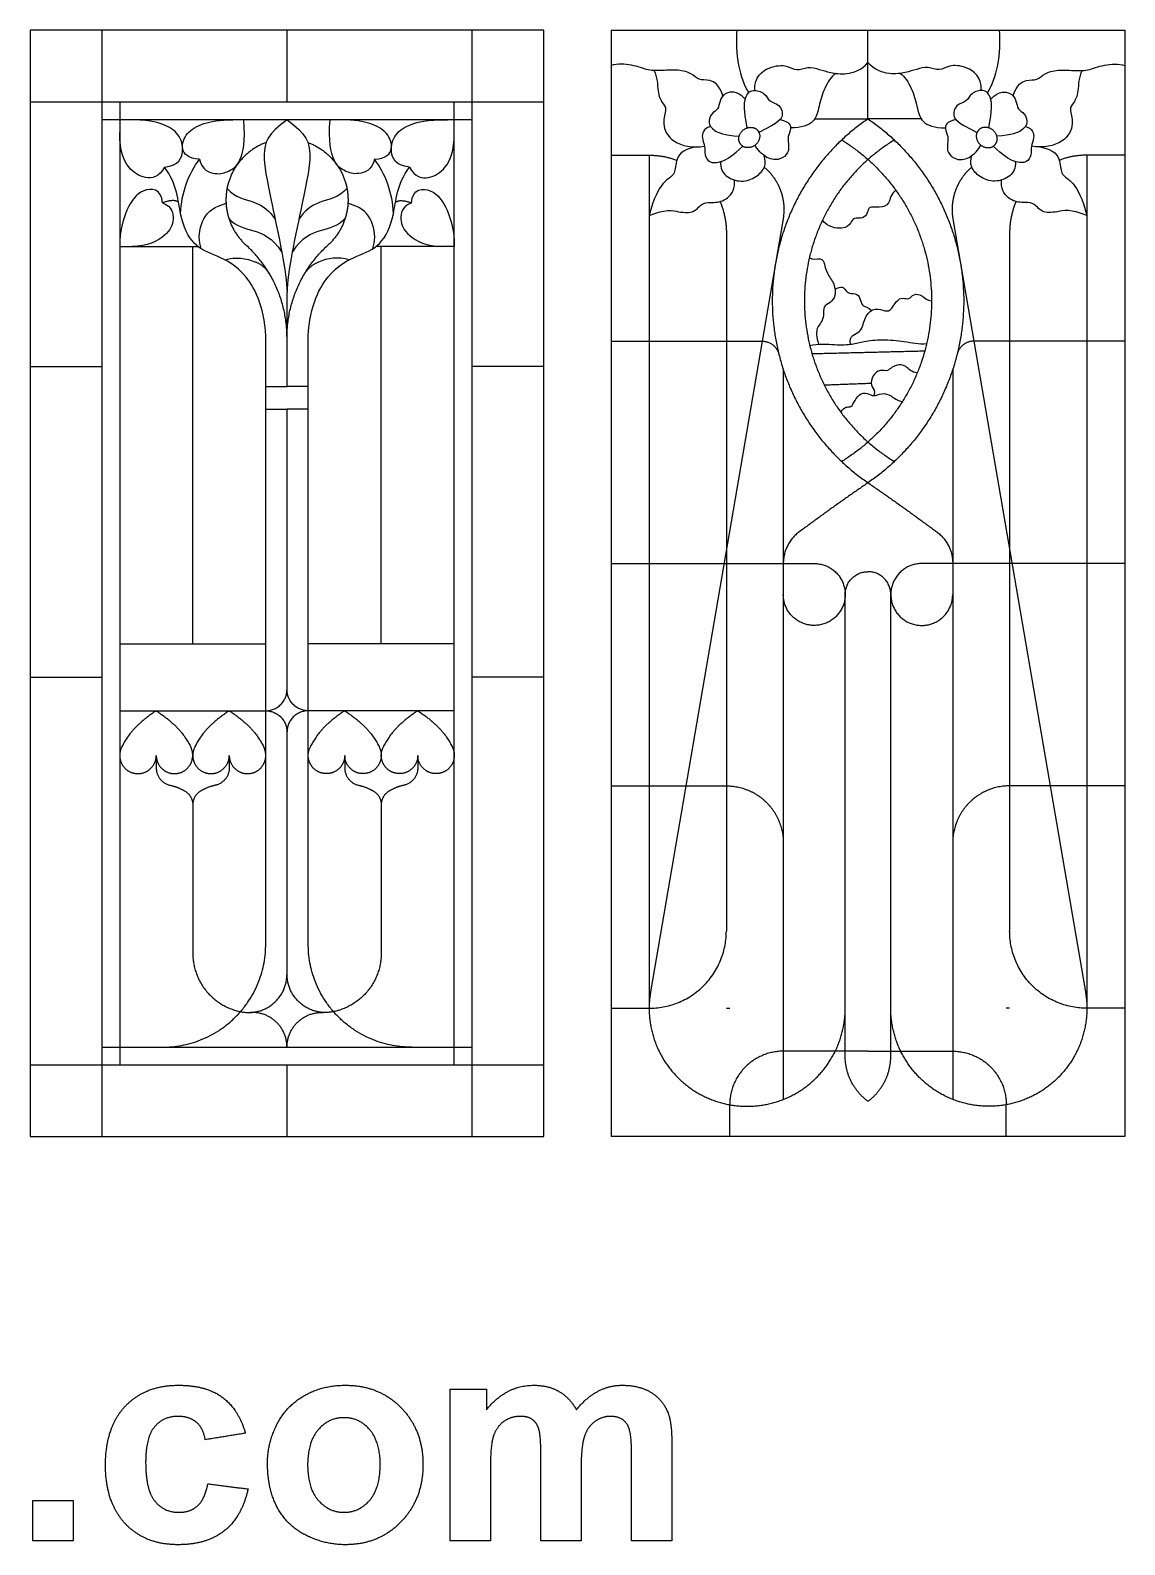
# Model space of a CAD drawing. Header units: millimetres. Extents: x -155 to 174, y -195 to 151.
# Drawn here: x 66.8 to 119, y -192.7 to -120.6 of the extents above; entities that cross this region are included whole.
import ezdxf

# ---------------------------------------------------------------- set-up
doc = ezdxf.new("R2010")
doc.units = ezdxf.units.MM
doc.header["$MEASUREMENT"] = 0
doc.layers.add('Layer 03', color=5, linetype='Continuous')

msp = doc.modelspace()

# ---------------------------------------------------------------- linework, layer by layer
at = {"layer": 'Layer 03'}
for p, q in [((66.825, -120.575), (66.825, -173.253)), ((70.24, -120.575), (70.24, -173.253)), ((87.865, -173.253), (87.865, -120.575)), ((94.498, -120.575), (94.498, -173.253)), ((91.28, -123.99), (66.825, -123.99)), ((71.084, -123.99), (71.084, -169.838)), ((87.021, -169.838), (87.021, -123.99)), ((87.865, -124.834), (70.24, -124.834)), ((105.482, -125.791), (105.859, -126.05)), ((96.302, -126.521), (96.302, -167.141)), ((117.15, -126.521), (117.15, -167.141)), ((75.778, -128.952), (76.15, -128.812)), ((82.328, -128.952), (81.955, -128.812)), ((102.682, -129.556), (96.369, -166.352)), ((110.77, -129.556), (117.083, -166.352)), ((99.98, -130.199), (99.98, -163.463)), ((113.472, -130.199), (113.472, -163.463)), ((78.042, -164.081), (78.042, -135.434)), ((80.063, -164.081), (80.063, -135.434)), ((102.692, -136.735), (102.692, -171.482)), ((110.761, -136.735), (110.761, -171.482)), ((105.64, -169.423), (105.64, -147.439)), ((107.812, -169.423), (107.812, -147.439)), ((70.24, -168.994), (87.865, -168.994)), ((106.726, -169.186), (102.692, -169.186)), ((106.726, -169.186), (110.761, -169.186)), ((66.825, -169.838), (91.28, -169.838)), ((66.825, -173.253), (91.28, -173.253)), ((118.954, -173.253), (94.498, -173.253))]:
    msp.add_line(p, q, dxfattribs=at)
for points in [[(91.28, -173.253), (91.28, -120.575), (66.825, -120.575)], [(79.053, -123.99), (79.053, -120.575)], [(94.498, -120.575), (118.954, -120.575), (118.954, -173.253)], [(106.726, -124.789), (106.726, -120.575)], [(104.19, -124.789), (106.726, -124.789)], [(109.263, -124.789), (106.726, -124.789)], [(94.498, -126.521), (96.302, -126.521)], [(118.954, -126.521), (117.15, -126.521)], [(71.084, -130.872), (74.82, -130.872)], [(74.563, -149.795), (74.563, -130.872)], [(87.021, -130.872), (83.285, -130.872)], [(83.542, -149.795), (83.542, -130.872)], [(79.053, -137.535), (79.053, -133.05)], [(94.498, -135.377), (101.683, -135.377)], [(118.954, -135.377), (111.769, -135.377)], [(66.825, -136.586), (70.24, -136.586)], [(91.28, -136.586), (87.865, -136.586)], [(78.042, -137.535), (79.053, -137.535)], [(80.063, -137.535), (79.053, -137.535)], [(78.042, -138.617), (79.053, -138.617)], [(79.053, -151.966), (79.053, -138.617)], [(80.063, -138.617), (79.053, -138.617)], [(94.498, -145.965), (104.166, -145.965)], [(118.954, -145.965), (109.286, -145.965)], [(71.084, -149.795), (78.042, -149.795)], [(87.021, -149.795), (80.063, -149.795)], [(66.825, -151.378), (70.24, -151.378)], [(91.28, -151.378), (87.865, -151.378)], [(71.084, -152.977), (78.042, -152.977)], [(87.021, -152.977), (80.063, -152.977)], [(79.053, -165.517), (79.053, -153.987)], [(72.824, -155.1), (72.824, -155.696)], [(76.303, -155.1), (76.303, -155.696)], [(81.802, -155.1), (81.802, -155.696)], [(85.282, -155.1), (85.282, -155.696)], [(94.498, -156.553), (100.139, -156.553)], [(118.954, -156.553), (113.313, -156.553)], [(74.563, -157.443), (74.563, -164.515)], [(83.542, -157.443), (83.542, -164.515)], [(94.498, -167.141), (96.302, -167.141)], [(99.98, -167.141), (100.139, -167.141)], [(113.472, -167.141), (113.313, -167.141)], [(118.954, -167.141), (117.15, -167.141)], [(79.053, -173.253), (79.053, -169.838)], [(100.139, -173.253), (100.139, -171.738)], [(113.313, -173.253), (113.313, -171.738)]]:
    msp.add_lwpolyline(points, dxfattribs=at)
for points, degree in [([(100.476, -120.575), (100.384, -121.653), (100.613, -122.919), (101.044, -123.55)], 3), ([(112.977, -120.575), (113.068, -121.653), (112.839, -122.919), (112.409, -123.55)], 3), ([(99.813, -123.696), (99.635, -123.148), (99.159, -122.891), (98.644, -122.981), (98.348, -122.608), (97.692, -122.441), (96.933, -122.492), (96.271, -122.512), (95.512, -122.191), (94.792, -122.165), (94.498, -122.255)], 3), ([(96.529, -122.491), (96.696, -122.783), (96.683, -123.567), (96.928, -124.056), (97.172, -124.262), (96.876, -124.996), (97.313, -125.961), (98.369, -126.192), (98.94, -126.096)], 3), ([(101.337, -123.438), (101.303, -122.778), (102.067, -122.245), (102.903, -122.231), (103.307, -122.533), (103.869, -122.288), (104.417, -122.432), (104.907, -122.591), (105.656, -122.706), (106.406, -122.476), (106.726, -122.115)], 3), ([(112.116, -123.438), (112.149, -122.778), (111.385, -122.245), (110.549, -122.231), (110.146, -122.533), (109.583, -122.288), (109.036, -122.432), (108.546, -122.591), (107.796, -122.706), (107.047, -122.476), (106.726, -122.115)], 3), ([(113.64, -123.696), (113.818, -123.148), (114.294, -122.891), (114.808, -122.981), (115.104, -122.608), (115.76, -122.441), (116.52, -122.492), (117.181, -122.512), (117.94, -122.191), (118.661, -122.165), (118.954, -122.255)], 3), ([(116.923, -122.491), (116.756, -122.783), (116.769, -123.567), (116.525, -124.056), (116.28, -124.262), (116.576, -124.996), (116.139, -125.961), (115.084, -126.192), (114.512, -126.096)], 3), ([(105.196, -122.628), (104.979, -122.764), (104.618, -123.341), (104.373, -124.205), (104.244, -124.969), (103.552, -125.229), (103.039, -125.219)], 3), ([(108.257, -122.628), (108.474, -122.764), (108.834, -123.341), (109.079, -124.205), (109.209, -124.969), (109.901, -125.229), (110.413, -125.219)], 3), ([(100.88, -123.851), (100.467, -123.437), (99.858, -123.534), (99.655, -123.94), (99.606, -124.365), (99.258, -124.511), (99.094, -124.975), (99.336, -125.361), (99.858, -125.555), (100.586, -125.621)], 3), ([(100.974, -125.221), (100.806, -124.365), (100.835, -123.708), (101.221, -123.35), (101.85, -123.553), (102.005, -123.998), (102.556, -124.085), (102.71, -124.656), (102.527, -124.936), (101.534, -125.442)], 3), ([(112.478, -125.221), (112.647, -124.365), (112.618, -123.708), (112.231, -123.35), (111.602, -123.553), (111.448, -123.998), (110.897, -124.085), (110.742, -124.656), (110.926, -124.936), (111.918, -125.442)], 3), ([(112.572, -123.851), (112.985, -123.437), (113.594, -123.534), (113.797, -123.94), (113.846, -124.365), (114.194, -124.511), (114.358, -124.975), (114.117, -125.361), (113.594, -125.555), (112.867, -125.621)], 3), ([(73.222, -127.093), (72.965, -127.586), (72.27, -127.68), (71.481, -127.211), (71.084, -126.366), (71.084, -125.446)], 3), ([(73.222, -127.093), (73.904, -127.004), (74.185, -126.328), (73.941, -125.483), (73.209, -125.032), (72.42, -124.834), (71.406, -124.834)], 3), ([(74.891, -126.717), (74.315, -126.682), (73.95, -126.227), (74.223, -125.438), (75.038, -124.977), (75.826, -124.834), (76.479, -124.834)], 3), ([(74.891, -126.717), (74.983, -127.218), (75.715, -127.491), (76.266, -127.304), (76.854, -126.959), (77.083, -125.852), (76.997, -124.834)], 3), ([(79.053, -124.834), (78.113, -125.485), (77.844, -126.438), (78.186, -128.174), (79.053, -132.195), (79.053, -133.05)], 3), ([(79.053, -124.834), (79.993, -125.485), (80.262, -126.438), (79.919, -128.174), (79.053, -132.195), (79.053, -133.05)], 3), ([(83.215, -126.717), (83.122, -127.218), (82.39, -127.491), (81.839, -127.304), (81.251, -126.959), (81.022, -125.852), (81.108, -124.834)], 3), ([(83.215, -126.717), (83.79, -126.682), (84.155, -126.227), (83.882, -125.438), (83.067, -124.977), (82.279, -124.834), (81.626, -124.834)], 3), ([(84.883, -127.093), (84.201, -127.004), (83.92, -126.328), (84.164, -125.483), (84.896, -125.032), (85.685, -124.834), (86.699, -124.834)], 3), ([(84.883, -127.093), (85.14, -127.586), (85.835, -127.68), (86.624, -127.211), (87.021, -126.366), (87.021, -125.446)], 3), ([(99.227, -125.153), (98.862, -125.248), (98.784, -125.76), (98.987, -126.089), (98.92, -126.524), (99.142, -126.882), (99.703, -126.911), (100.302, -126.534), (100.761, -126.097)], 3), ([(102.546, -124.822), (102.994, -124.935), (103.101, -125.266), (102.887, -125.645), (102.936, -125.956), (102.975, -126.413), (102.547, -126.763), (101.934, -126.744), (101.438, -126.257), (101.352, -126.039)], 3), ([(110.906, -124.822), (110.458, -124.935), (110.351, -125.266), (110.565, -125.645), (110.517, -125.956), (110.478, -126.413), (110.906, -126.763), (111.518, -126.744), (112.014, -126.257), (112.1, -126.039)], 3), ([(114.225, -125.153), (114.591, -125.248), (114.668, -125.76), (114.465, -126.089), (114.533, -126.524), (114.31, -126.882), (113.749, -126.911), (113.15, -126.534), (112.692, -126.097)], 3), ([(98.535, -126.13), (97.824, -126.243), (97.533, -126.85), (97.56, -127.484), (96.978, -127.722), (96.516, -128.554), (96.302, -129.4)], 3), ([(114.917, -126.13), (115.629, -126.243), (115.919, -126.85), (115.893, -127.484), (116.474, -127.722), (116.936, -128.554), (117.15, -129.4)], 3), ([(73.983, -129.3), (74.021, -128.32), (74.362, -127.399), (74.891, -126.717)], 3), ([(84.123, -129.3), (84.085, -128.32), (83.743, -127.399), (83.215, -126.717)], 3), ([(99.71, -126.829), (99.687, -127.13), (99.891, -127.558), (100.698, -127.849), (101.437, -127.577), (101.865, -127.091), (101.845, -126.731), (101.779, -126.54)], 3), ([(113.742, -126.829), (113.765, -127.13), (113.561, -127.558), (112.754, -127.849), (112.016, -127.577), (111.588, -127.091), (111.607, -126.731), (111.673, -126.54)], 3), ([(78.042, -135.434), (78.042, -133.874), (77.106, -131.964), (75.674, -131.295), (74.563, -130.872), (73.891, -129.48), (73.827, -127.92), (73.222, -127.093)], 3), ([(80.063, -135.434), (80.063, -133.874), (80.999, -131.964), (82.431, -131.295), (83.542, -130.872), (84.214, -129.48), (84.278, -127.92), (84.883, -127.093)], 3), ([(73.129, -128.795), (73.063, -128.1), (72.111, -128.044), (71.382, -129.034), (71.084, -130.136), (71.084, -130.872)], 3), ([(76.197, -128.101), (76.573, -128.557), (77.603, -128.676), (78.217, -129.171), (78.488, -129.564)], 3), ([(81.908, -128.101), (81.532, -128.557), (80.502, -128.676), (79.888, -129.171), (79.617, -129.564)], 3), ([(84.976, -128.795), (85.042, -128.1), (85.994, -128.044), (86.723, -129.034), (87.021, -130.136), (87.021, -130.872)], 3), ([(96.302, -129.4), (97.071, -129.069), (97.758, -129.254), (98.484, -129.281), (98.841, -128.726), (99.369, -128.805), (100.069, -128.673), (100.426, -128.079), (100.362, -127.704)], 3), ([(108.059, -128.2), (107.794, -128.352), (107.794, -128.897), (107.264, -129.044), (106.726, -128.941), (106.726, -129.28), (106.512, -129.56), (106.011, -129.486), (105.922, -129.752), (105.628, -130.076), (104.788, -129.958), (104.562, -129.608)], 3), ([(117.15, -129.4), (116.381, -129.069), (115.695, -129.254), (114.968, -129.281), (114.612, -128.726), (114.083, -128.805), (113.383, -128.673), (113.027, -128.079), (113.09, -127.704)], 3), ([(73.129, -128.795), (73.586, -128.978), (73.698, -129.594), (73.418, -130.341), (72.391, -130.872), (71.681, -130.872)], 3), ([(73.887, -128.762), (73.653, -128.592), (73.129, -128.795)], 2), ([(74.965, -130.972), (74.72, -130.299), (74.959, -129.259), (75.778, -128.952)], 3), ([(83.14, -130.972), (83.385, -130.299), (83.146, -129.259), (82.328, -128.952)], 3), ([(84.218, -128.762), (84.452, -128.592), (84.976, -128.795)], 2), ([(84.976, -128.795), (84.519, -128.978), (84.407, -129.594), (84.687, -130.341), (85.714, -130.872), (86.424, -130.872)], 3), ([(76.28, -129.525), (76.966, -130.319), (77.916, -129.785), (78.798, -131.117)], 3), ([(81.825, -129.525), (81.14, -130.319), (80.189, -129.785), (79.307, -131.117)], 3), ([(76.087, -131.502), (76.582, -131.338), (77.134, -131.436), (77.554, -131.609)], 3), ([(82.018, -131.502), (81.523, -131.338), (80.971, -131.436), (80.551, -131.609)], 3), ([(103.933, -131.41), (104.076, -131.509), (104.542, -131.378), (104.649, -131.688), (104.745, -132.13), (105.151, -132.643), (105.198, -133.264), (104.936, -133.551), (104.566, -133.706), (104.649, -134.159), (104.494, -134.529), (104.291, -134.673), (104.243, -135.174), (104.376, -135.525)], 3), ([(105.155, -132.9), (105.473, -132.727), (105.676, -132.93), (105.783, -133.133), (106.249, -133.085), (106.38, -133.443), (106.452, -133.742), (106.726, -133.742), (106.894, -133.918)], 3), ([(105.888, -135.524), (105.817, -135.092), (106.454, -135.019), (106.509, -134.309), (106.927, -133.781), (107.473, -133.909), (107.782, -134), (108.074, -133.418), (108.394, -133.287), (108.684, -133.423), (108.887, -133.104), (109.294, -133.162), (109.535, -133.432), (109.755, -133.454)], 3), ([(103.952, -135.578), (104.349, -135.49), (105.208, -135.562), (106.02, -135.538), (106.462, -135.377), (107.405, -135.287), (108.456, -135.359), (109.148, -135.538), (109.521, -135.489)], 3), ([(104.057, -135.97), (106.745, -135.904), (109.433, -135.838)], 2), ([(109.077, -136.878), (108.799, -136.879), (108.533, -136.481), (108.077, -136.496), (107.811, -136.658), (107.62, -136.835), (107.192, -136.702), (106.883, -137.145), (106.853, -137.572), (107.089, -137.749), (107.006, -137.97)], 3), ([(104.641, -137.462), (105.761, -137.418), (106.881, -137.375)], 2), ([(105.428, -138.756), (105.63, -138.471), (105.895, -138.559), (106.043, -138.353), (106.278, -137.852), (106.726, -137.823), (106.986, -138.044), (107.369, -137.823), (107.841, -137.94), (108.091, -138.206), (108.369, -138.248)], 3), ([(72.824, -152.977), (71.616, -153.758), (71.164, -154.735)], 2), ([(72.824, -152.977), (74.031, -153.758), (74.483, -154.735)], 2), ([(76.303, -152.977), (75.095, -153.758), (74.643, -154.735)], 2), ([(76.303, -152.977), (77.511, -153.758), (77.962, -154.735)], 2), ([(81.802, -152.977), (80.595, -153.758), (80.143, -154.735)], 2), ([(81.802, -152.977), (83.01, -153.758), (83.462, -154.735)], 2), ([(85.282, -152.977), (84.074, -153.758), (83.622, -154.735)], 2), ([(85.282, -152.977), (86.49, -153.758), (86.941, -154.735)], 2), ([(71.345, -186.095), (72.283, -185.093), (73.882, -185.093)], 2), ([(73.882, -185.093), (75.191, -185.093), (75.963, -185.657)], 2), ([(79.91, -185.565), (80.765, -185.093), (81.82, -185.093)], 2), ([(81.82, -185.093), (83.449, -185.093), (84.489, -186.163)], 2), ([(86.826, -185.278), (87.691, -185.278), (88.555, -185.278)], 2), ([(86.826, -192.5), (86.826, -188.889), (86.826, -185.278)], 2), ([(88.555, -186.257), (89.498, -185.093), (90.801, -185.093)], 2), ([(88.555, -185.278), (88.555, -185.767), (88.555, -186.257)], 2), ([(90.801, -185.093), (91.493, -185.093), (92.001, -185.382)], 2), ([(93.858, -185.382), (94.405, -185.093), (95.028, -185.093)], 2), ([(95.028, -185.093), (95.819, -185.093), (96.367, -185.417)], 2), ([(75.963, -185.657), (76.736, -186.221), (77.073, -187.377)], 2), ([(78.589, -186.933), (79.055, -186.037), (79.91, -185.565)], 2), ([(92.001, -185.382), (92.51, -185.671), (92.836, -186.257)], 2), ([(92.836, -186.257), (93.31, -185.671), (93.858, -185.382)], 2), ([(96.367, -185.417), (96.915, -185.741), (97.186, -186.368)], 2), ([(70.407, -188.896), (70.407, -187.097), (71.345, -186.095)], 2), ([(73.868, -186.574), (73.161, -186.574), (72.741, -187.076)], 2), ([(74.732, -186.853), (74.4, -186.574), (73.868, -186.574)], 2), ([(81.767, -186.636), (81.035, -186.636), (80.536, -187.216)], 2), ([(82.997, -187.216), (82.501, -186.636), (81.767, -186.636)], 2), ([(84.489, -186.163), (85.53, -187.234), (85.53, -188.869)], 2), ([(90.167, -186.574), (89.733, -186.574), (89.387, -186.812)], 2), ([(90.737, -186.724), (90.527, -186.574), (90.167, -186.574)], 2), ([(91.047, -187.179), (90.948, -186.873), (90.737, -186.724)], 2), ([(94.466, -186.574), (94.07, -186.574), (93.72, -186.819)], 2), ([(95.273, -186.982), (95.011, -186.574), (94.466, -186.574)], 2), ([(97.186, -186.368), (97.382, -186.832), (97.382, -187.868)], 2), ([(72.741, -187.076), (72.32, -187.577), (72.32, -188.754)], 2), ([(75.16, -187.685), (75.065, -187.133), (74.732, -186.853)], 2), ([(77.073, -187.377), (76.116, -187.531), (75.16, -187.685)], 2), ([(78.123, -188.787), (78.123, -187.829), (78.589, -186.933)], 2), ([(80.536, -187.216), (80.036, -187.797), (80.036, -188.889)], 2), ([(83.493, -188.875), (83.493, -187.797), (82.997, -187.216)], 2), ([(89.387, -186.812), (89.04, -187.051), (88.89, -187.5)], 2), ([(91.147, -188.541), (91.147, -187.486), (91.047, -187.179)], 2), ([(93.72, -186.819), (93.37, -187.064), (93.216, -187.537)], 2), ([(95.468, -188.37), (95.468, -187.296), (95.273, -186.982)], 2), ([(88.89, -187.5), (88.74, -187.948), (88.74, -188.989)], 2), ([(93.216, -187.537), (93.061, -188.009), (93.061, -189.03)], 2), ([(97.382, -187.868), (97.382, -190.184), (97.382, -192.5)], 2), ([(71.345, -191.68), (70.407, -190.674), (70.407, -188.896)], 2), ([(72.32, -188.754), (72.32, -190.063), (72.751, -190.602)], 2), ([(78.589, -190.91), (78.123, -190.038), (78.123, -188.787)], 2), ([(80.036, -188.889), (80.036, -189.981), (80.536, -190.561)], 2), ([(82.997, -190.561), (83.493, -189.981), (83.493, -188.875)], 2), ([(85.53, -188.869), (85.53, -190.517), (84.479, -191.601)], 2), ([(91.147, -192.5), (91.147, -190.52), (91.147, -188.541)], 2), ([(95.468, -192.5), (95.468, -190.435), (95.468, -188.37)], 2), ([(88.74, -188.989), (88.74, -190.745), (88.74, -192.5)], 2), ([(93.061, -189.03), (93.061, -190.765), (93.061, -192.5)], 2), ([(74.795, -190.836), (75.14, -190.53), (75.283, -189.784)], 2), ([(75.283, -189.784), (76.24, -189.907), (77.197, -190.031)], 2), ([(77.197, -190.031), (76.905, -191.345), (76.079, -192.015)], 2), ([(66.95, -192.5), (66.95, -191.543), (66.95, -190.586)], 2), ([(66.95, -190.586), (67.907, -190.586), (68.863, -190.586)], 2), ([(68.863, -190.586), (68.863, -191.543), (68.863, -192.5)], 2), ([(72.751, -190.602), (73.181, -191.142), (73.907, -191.142)], 2), ([(73.907, -191.142), (74.449, -191.142), (74.795, -190.836)], 2), ([(79.951, -192.234), (79.055, -191.782), (78.589, -190.91)], 2), ([(80.536, -190.561), (81.035, -191.142), (81.767, -191.142)], 2), ([(81.767, -191.142), (82.501, -191.142), (82.997, -190.561)], 2), ([(73.862, -192.685), (72.283, -192.685), (71.345, -191.68)], 2), ([(84.479, -191.601), (83.428, -192.685), (81.833, -192.685)], 2), ([(68.863, -192.5), (67.907, -192.5), (66.95, -192.5)], 2), ([(76.079, -192.015), (75.252, -192.685), (73.862, -192.685)], 2), ([(81.833, -192.685), (80.846, -192.685), (79.951, -192.234)], 2), ([(88.74, -192.5), (87.783, -192.5), (86.826, -192.5)], 2), ([(93.061, -192.5), (92.104, -192.5), (91.147, -192.5)], 2), ([(97.382, -192.5), (96.425, -192.5), (95.468, -192.5)], 2)]:
    msp.add_open_spline(points, degree=degree, dxfattribs=at)
for points, weights, knots in [([(100.657, -126.004), (100.939, -126.363), (101.352, -126.039), (101.765, -125.715), (101.482, -125.355), (101.2, -124.996), (100.787, -125.32), (100.375, -125.645), (100.657, -126.004)], [1, 0.707106781187, 1, 0.707106781187, 1, 0.707106781187, 1, 0.707106781187, 1], [0, 0, 0, 1.570796, 1.570796, 3.141593, 3.141593, 4.712389, 4.712389, 6.283185, 6.283185, 6.283185]), ([(106.726, -124.789), (102.167, -127.922), (102.167, -133.454), (102.167, -138.986), (106.726, -142.12)], [1, 0.884985241424, 1, 0.884985241424, 1], [0, 0, 0, 16.237053, 16.237053, 32.474107, 32.474107, 32.474107]), ([(106.726, -124.789), (111.285, -127.922), (111.285, -133.454), (111.285, -138.986), (106.726, -142.12)], [1, 0.884985241424, 1, 0.884985241424, 1], [0, 0, 0, 16.237053, 16.237053, 32.474107, 32.474107, 32.474107]), ([(112.795, -126.004), (112.513, -126.363), (112.1, -126.039), (111.688, -125.715), (111.97, -125.355), (112.252, -124.996), (112.665, -125.32), (113.078, -125.645), (112.795, -126.004)], [1, 0.707106781187, 1, 0.707106781187, 1, 0.707106781187, 1, 0.707106781187, 1], [0, 0, 0, 1.570796, 1.570796, 3.141593, 3.141593, 4.712389, 4.712389, 6.283185, 6.283185, 6.283185]), ([(78.064, -125.915), (76.518, -126.474), (76.2, -128.087), (75.882, -129.7), (77.101, -130.804)], [1, 0.870445112157, 1, 0.870445112157, 1], [9.39582, 9.39582, 9.39582, 14.16674, 14.16674, 18.93766, 18.93766, 18.93766]), ([(80.041, -125.915), (81.587, -126.474), (81.905, -128.087), (82.223, -129.7), (81.004, -130.804)], [1, 0.870445112157, 1, 0.870445112157, 1], [9.39582, 9.39582, 9.39582, 14.16674, 14.16674, 18.93766, 18.93766, 18.93766]), ([(107.979, -125.799), (103.697, -128.429), (103.697, -133.454), (103.697, -138.479), (107.979, -141.109)], [1, 0.872768539244, 1, 0.872768539244, 1], [-2.229944, -2.229944, -2.229944, 16.195567, 16.195567, 34.621079, 34.621079, 34.621079]), ([(105.859, -126.05), (109.877, -128.811), (109.752, -133.684), (109.627, -138.558), (105.473, -141.109)], [1, 0.878948987144, 1, 0.878948987144, 1], [0, 0, 0, 17.31054, 17.31054, 34.621079, 34.621079, 34.621079]), ([(104.166, -145.965), (105.151, -145.965), (105.528, -146.875), (105.905, -147.785), (105.208, -148.481), (104.512, -149.178), (103.602, -148.801), (102.692, -148.424), (102.692, -147.439)], [1, 0.831469612303, 1, 0.831469612303, 1, 0.831469612303, 1, 0.831469612303, 1], [3.691227, 3.691227, 3.691227, 6.459647, 6.459647, 9.228067, 9.228067, 11.996487, 11.996487, 14.764907, 14.764907, 14.764907]), ([(109.286, -145.965), (108.302, -145.965), (107.925, -146.875), (107.548, -147.785), (108.244, -148.481), (108.941, -149.178), (109.851, -148.801), (110.761, -148.424), (110.761, -147.439)], [1, 0.831469612303, 1, 0.831469612303, 1, 0.831469612303, 1, 0.831469612303, 1], [3.691227, 3.691227, 3.691227, 6.459647, 6.459647, 9.228067, 9.228067, 11.996487, 11.996487, 14.764907, 14.764907, 14.764907]), ([(71.164, -154.735), (70.989, -155.114), (71.175, -155.487), (71.36, -155.86), (71.767, -155.95), (72.174, -156.039), (72.499, -155.778), (72.824, -155.517), (72.824, -155.1)], [1, 0.901829014248, 1, 0.901829014248, 1, 0.901829014248, 1, 0.901829014248, 1], [3.755878, 3.755878, 3.755878, 4.994983, 4.994983, 6.234088, 6.234088, 7.473193, 7.473193, 8.712298, 8.712298, 8.712298]), ([(72.824, -155.1), (72.824, -155.517), (73.148, -155.778), (73.473, -156.039), (73.88, -155.95), (74.287, -155.86), (74.472, -155.487), (74.658, -155.114), (74.483, -154.735)], [1, 0.901829010793, 1, 0.901829010793, 1, 0.901829010793, 1, 0.901829010793, 1], [4.356149, 4.356149, 4.356149, 5.595254, 5.595254, 6.834359, 6.834359, 8.073464, 8.073464, 9.312569, 9.312569, 9.312569]), ([(74.643, -154.735), (74.469, -155.114), (74.654, -155.487), (74.839, -155.86), (75.246, -155.95), (75.653, -156.039), (75.978, -155.778), (76.303, -155.517), (76.303, -155.1)], [1, 0.901829014248, 1, 0.901829014248, 1, 0.901829014248, 1, 0.901829014248, 1], [3.755878, 3.755878, 3.755878, 4.994983, 4.994983, 6.234088, 6.234088, 7.473193, 7.473193, 8.712298, 8.712298, 8.712298]), ([(76.303, -155.1), (76.303, -155.517), (76.628, -155.778), (76.952, -156.039), (77.359, -155.95), (77.766, -155.86), (77.952, -155.487), (78.137, -155.114), (77.962, -154.735)], [1, 0.901829010793, 1, 0.901829010793, 1, 0.901829010793, 1, 0.901829010793, 1], [4.356149, 4.356149, 4.356149, 5.595254, 5.595254, 6.834359, 6.834359, 8.073464, 8.073464, 9.312569, 9.312569, 9.312569]), ([(81.802, -155.1), (81.802, -155.517), (81.478, -155.778), (81.153, -156.039), (80.746, -155.95), (80.339, -155.86), (80.154, -155.487), (79.968, -155.114), (80.143, -154.735)], [1, 0.901829010793, 1, 0.901829010793, 1, 0.901829010793, 1, 0.901829010793, 1], [4.356149, 4.356149, 4.356149, 5.595254, 5.595254, 6.834359, 6.834359, 8.073464, 8.073464, 9.312569, 9.312569, 9.312569]), ([(83.462, -154.735), (83.637, -155.114), (83.451, -155.487), (83.266, -155.86), (82.859, -155.95), (82.452, -156.039), (82.127, -155.778), (81.802, -155.517), (81.802, -155.1)], [1, 0.901829014248, 1, 0.901829014248, 1, 0.901829014248, 1, 0.901829014248, 1], [3.755878, 3.755878, 3.755878, 4.994983, 4.994983, 6.234088, 6.234088, 7.473193, 7.473193, 8.712298, 8.712298, 8.712298]), ([(85.282, -155.1), (85.282, -155.517), (84.957, -155.778), (84.632, -156.039), (84.225, -155.95), (83.818, -155.86), (83.633, -155.487), (83.448, -155.114), (83.622, -154.735)], [1, 0.901829010793, 1, 0.901829010793, 1, 0.901829010793, 1, 0.901829010793, 1], [4.356149, 4.356149, 4.356149, 5.595254, 5.595254, 6.834359, 6.834359, 8.073464, 8.073464, 9.312569, 9.312569, 9.312569]), ([(86.941, -154.735), (87.116, -155.114), (86.931, -155.487), (86.745, -155.86), (86.338, -155.95), (85.931, -156.039), (85.607, -155.778), (85.282, -155.517), (85.282, -155.1)], [1, 0.901829014248, 1, 0.901829014248, 1, 0.901829014248, 1, 0.901829014248, 1], [3.755878, 3.755878, 3.755878, 4.994983, 4.994983, 6.234088, 6.234088, 7.473193, 7.473193, 8.712298, 8.712298, 8.712298]), ([(99.98, -156.553), (101.103, -156.553), (101.898, -157.347), (102.692, -158.141), (102.692, -159.265)], [1, 0.923879369808, 1, 0.923879369808, 1], [0, 0, 0, 3.394917, 3.394917, 6.789834, 6.789834, 6.789834]), ([(113.472, -156.553), (112.349, -156.553), (111.555, -157.347), (110.761, -158.141), (110.761, -159.265)], [1, 0.923879369808, 1, 0.923879369808, 1], [0, 0, 0, 3.394917, 3.394917, 6.789834, 6.789834, 6.789834]), ([(76.893, -167.314), (77.735, -167.47), (78.394, -166.922), (79.053, -166.374), (79.053, -165.517)], [1, 0.90543442314, 1, 0.90543442314, 1], [0, 0, 0, 2.554569, 2.554569, 5.109138, 5.109138, 5.109138]), ([(81.212, -167.314), (80.37, -167.47), (79.711, -166.922), (79.053, -166.374), (79.053, -165.517)], [1, 0.90543442314, 1, 0.90543442314, 1], [0, 0, 0, 2.554569, 2.554569, 5.109138, 5.109138, 5.109138]), ([(96.369, -166.352), (96.023, -168.373), (97.277, -169.996), (98.531, -171.619), (100.575, -171.793), (102.619, -171.967), (104.129, -170.58), (105.64, -169.192), (105.64, -167.141)], [1, 0.915544289525, 1, 0.915544289525, 1, 0.915544289525, 1, 0.915544289525, 1], [22.118144, 22.118144, 22.118144, 28.27998, 28.27998, 34.441815, 34.441815, 40.603651, 40.603651, 46.765486, 46.765486, 46.765486]), ([(117.083, -166.352), (117.43, -168.373), (116.175, -169.996), (114.921, -171.619), (112.877, -171.793), (110.834, -171.967), (109.323, -170.58), (107.812, -169.192), (107.812, -167.141)], [1, 0.915544289525, 1, 0.915544289525, 1, 0.915544289525, 1, 0.915544289525, 1], [22.118144, 22.118144, 22.118144, 28.27998, 28.27998, 34.441815, 34.441815, 40.603651, 40.603651, 46.765486, 46.765486, 46.765486]), ([(79.053, -168.994), (79.053, -168.285), (78.539, -167.796), (78.025, -167.307), (77.316, -167.343)], [1, 0.919018950893, 1, 0.919018950893, 1], [0, 0, 0, 2.136209, 2.136209, 4.272419, 4.272419, 4.272419]), ([(79.053, -168.994), (79.053, -168.285), (79.567, -167.796), (80.08, -167.307), (80.789, -167.343)], [1, 0.919018950893, 1, 0.919018950893, 1], [0, 0, 0, 2.136209, 2.136209, 4.272419, 4.272419, 4.272419])]:
    msp.add_rational_spline(points, weights, degree=2, knots=knots, dxfattribs=at)
for points, weights in [([(96.302, -126.521), (96.984, -126.521), (97.621, -126.766)], [1, 0.983234811541, 1]), ([(117.15, -126.521), (116.468, -126.521), (115.831, -126.766)], [1, 0.983234811541, 1]), ([(101.785, -127.091), (102.938, -128.067), (102.682, -129.556)], [1, 0.868366417287, 1]), ([(111.667, -127.091), (110.515, -128.067), (110.77, -129.556)], [1, 0.868366417287, 1]), ([(99.675, -128.731), (99.98, -129.434), (99.98, -130.199)], [1, 0.979013389453, 1]), ([(113.778, -128.731), (113.472, -129.434), (113.472, -130.199)], [1, 0.979013389453, 1]), ([(79.053, -135.204), (79.053, -132.571), (77.101, -130.804)], [1, 0.914128837571, 1]), ([(79.053, -135.204), (79.053, -132.571), (81.004, -130.804)], [1, 0.914128837571, 1]), ([(78.243, -132.21), (77.999, -131.794), (77.554, -131.609)], [1, 0.947723339307, 1]), ([(79.863, -132.21), (80.106, -131.794), (80.551, -131.609)], [1, 0.947723339307, 1]), ([(101.683, -135.377), (102.324, -135.377), (102.479, -135.999)], [1, 0.788032200926, 1]), ([(111.769, -135.377), (111.128, -135.377), (110.973, -135.999)], [1, 0.788032200926, 1]), ([(106.726, -142.12), (105.068, -143.259), (103.452, -144.456)], [1, 0.999843819576, 1]), ([(106.726, -142.12), (108.384, -143.259), (110.001, -144.456)], [1, 0.999843819576, 1]), ([(103.452, -144.456), (102.692, -145.019), (102.692, -145.965)], [1, 0.893078017047, 1]), ([(110.001, -144.456), (110.761, -145.019), (110.761, -145.965)], [1, 0.893078017047, 1]), ([(105.64, -147.439), (105.64, -146.353), (106.726, -146.353)], [1, 0.707106781187, 1]), ([(107.812, -147.439), (107.812, -146.353), (106.726, -146.353)], [1, 0.707106781187, 1]), ([(78.042, -152.977), (79.053, -152.977), (79.053, -151.966)], [1, 0.707106781047, 1]), ([(80.063, -152.977), (79.053, -152.977), (79.053, -151.966)], [1, 0.707106781047, 1]), ([(78.042, -152.977), (79.053, -152.977), (79.053, -153.987)], [1, 0.707106781047, 1]), ([(80.063, -152.977), (79.053, -152.977), (79.053, -153.987)], [1, 0.707106781047, 1]), ([(72.824, -155.696), (72.824, -156.376), (73.488, -156.523)], [1, 0.779528727242, 1]), ([(76.303, -155.696), (76.303, -156.376), (75.639, -156.523)], [1, 0.779528727242, 1]), ([(81.802, -155.696), (81.802, -156.376), (82.467, -156.523)], [1, 0.779528727242, 1]), ([(85.282, -155.696), (85.282, -156.376), (84.618, -156.523)], [1, 0.779528727242, 1]), ([(73.488, -156.523), (73.872, -156.607), (74.209, -156.812)], [1, 0.986452556088, 1]), ([(74.209, -156.812), (74.563, -157.028), (74.563, -157.443)], [1, 0.871715406639, 1]), ([(74.918, -156.812), (74.563, -157.028), (74.563, -157.443)], [1, 0.871715352053, 1]), ([(75.639, -156.523), (75.254, -156.607), (74.918, -156.812)], [1, 0.986452556088, 1]), ([(82.467, -156.523), (82.851, -156.607), (83.188, -156.812)], [1, 0.986452556088, 1]), ([(83.188, -156.812), (83.542, -157.028), (83.542, -157.443)], [1, 0.871715352053, 1]), ([(83.897, -156.812), (83.542, -157.028), (83.542, -157.443)], [1, 0.871715406639, 1]), ([(84.618, -156.523), (84.233, -156.607), (83.897, -156.812)], [1, 0.986452556088, 1]), ([(96.302, -167.141), (99.98, -167.141), (99.98, -163.463)], [1, 0.707106781187, 1]), ([(117.15, -167.141), (113.472, -167.141), (113.472, -163.463)], [1, 0.707106781187, 1]), ([(73.13, -168.994), (78.042, -168.994), (78.042, -164.081)], [1, 0.707106781187, 1]), ([(84.976, -168.994), (80.063, -168.994), (80.063, -164.081)], [1, 0.707106781187, 1]), ([(74.563, -164.515), (74.563, -166.884), (76.893, -167.314)], [1, 0.768688023684, 1]), ([(83.542, -164.515), (83.542, -166.884), (81.212, -167.314)], [1, 0.768688023684, 1]), ([(102.692, -169.186), (100.139, -169.186), (100.139, -171.738)], [1, 0.707106781187, 1]), ([(106.726, -171.572), (105.64, -170.772), (105.64, -169.423)], [1, 0.892490725795, 1]), ([(106.726, -171.572), (107.812, -170.772), (107.812, -169.423)], [1, 0.892490725795, 1]), ([(110.761, -169.186), (113.313, -169.186), (113.313, -171.738)], [1, 0.707106781187, 1])]:
    msp.add_rational_spline(points, weights, degree=2, dxfattribs=at)

doc.saveas('drawing.dxf')
